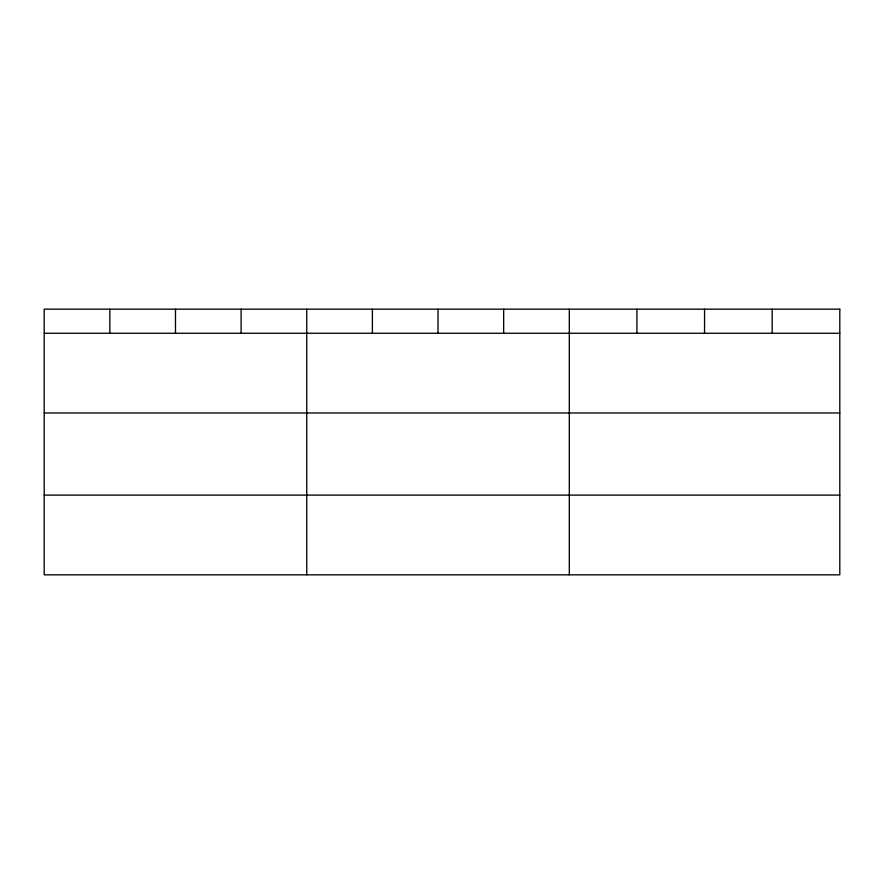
<?xml version="1.0" encoding="UTF-8"?>
<svg xmlns="http://www.w3.org/2000/svg" width="884" height="884" viewBox="0 0 884 884"><rect width="100%" height="100%" fill="white"/><g stroke="black" fill="none" stroke-linecap="round" stroke-linejoin="round"><path stroke-width="1.33" d="M44.2 333.257L839.8 333.257M44.2 412.983L839.8 412.983M44.2 495.117L839.8 495.117M772.174 309.168L772.174 333.257M704.548 309.168L704.548 333.257M636.922 309.168L636.922 333.257M569.296 309.168L569.296 574.832M503.659 309.168L503.659 333.257M438.022 309.168L438.022 333.257M372.385 309.168L372.385 333.257M306.748 309.168L306.748 574.832M241.111 309.168L241.111 333.257M175.474 309.168L175.474 333.257M109.837 309.168L109.837 333.257M839.8 309.168L44.2 309.168L44.2 574.832L839.8 574.832L839.8 309.168"/></g></svg>
